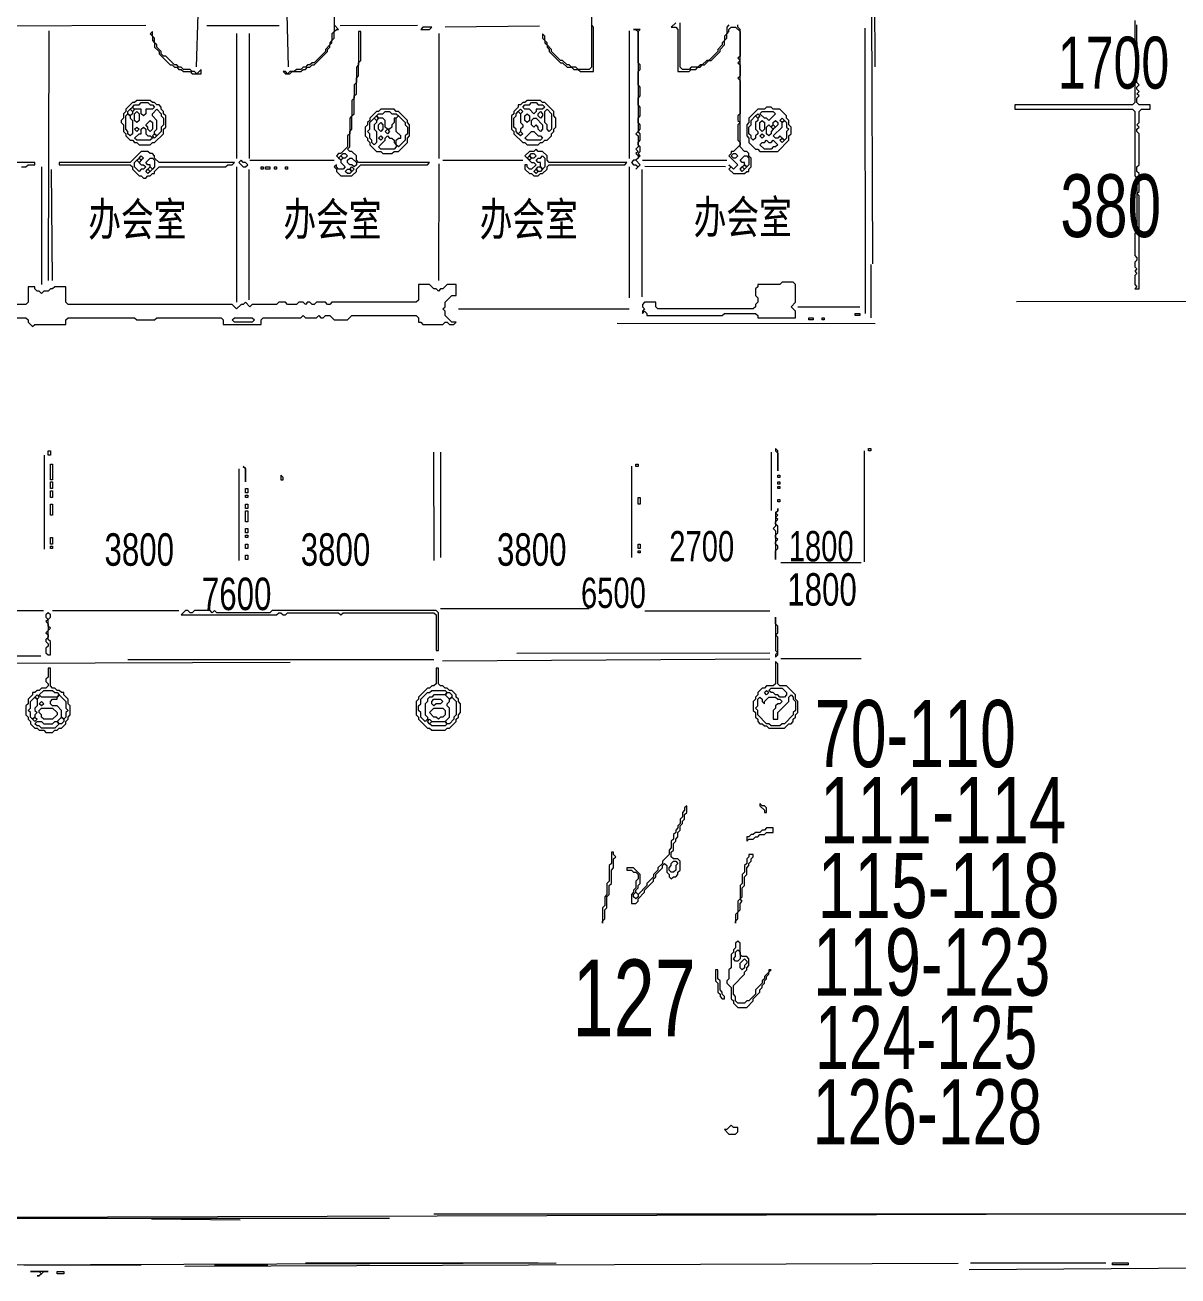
# Model space of a CAD drawing. Extents: x 10 to 1971, y 11 to 1392.
# Drawn here: x 1089 to 1608, y 15 to 579 of the extents above; entities that cross this region are included whole.
import ezdxf

# ---------------------------------------------------------------- set-up
doc = ezdxf.new("R2010")
doc.units = 0
for name, color, linetype, lineweight in [('OCR_TEXT', 6, 'Continuous', 0), ('TRACE_CURVE', 6, 'Continuous', 0), ('TRACE_STRAIGHT', 5, 'Continuous', 0), ('TRACE_TEXT_SYMBOL', 6, 'Continuous', 0)]:
    doc.layers.add(name, color=color, linetype=linetype, lineweight=lineweight)
doc.styles.add('wqy-unicode', font='wqy-unicode.lff')

msp = doc.modelspace()

# ---------------------------------------------------------------- linework, layer by layer
at = {"layer": 'TRACE_CURVE', "color": 6}
for points in [[(1344, 583), (1344, 560), (1343, 559)], [(1589, 581), (1589, 572), (1590, 571), (1590, 556), (1589, 555), (1589, 544), (1588, 543), (1535, 543), (1535, 541), (1588, 541), (1589, 540), (1589, 511), (1590, 510), (1590, 486), (1589, 485), (1589, 475), (1590, 474), (1590, 473), (1589, 472), (1589, 470), (1590, 469), (1589, 468), (1590, 467), (1589, 466), (1589, 462), (1590, 461), (1589, 460), (1591, 460), (1591, 502), (1590, 503), (1591, 504), (1591, 512), (1590, 513), (1590, 515), (1591, 516), (1591, 530), (1590, 531), (1590, 532), (1591, 533), (1590, 534), (1591, 535), (1591, 540), (1592, 541), (1596, 541), (1596, 543), (1591, 543), (1590, 544), (1590, 546), (1591, 547), (1590, 548), (1591, 549), (1590, 550), (1590, 551), (1591, 552), (1590, 553), (1590, 560), (1591, 561), (1590, 562), (1590, 579)], [(1343, 559), (1338, 559), (1337, 560), (1335, 560), (1334, 561), (1333, 561), (1331, 563), (1330, 563), (1326, 567), (1326, 568), (1324, 570), (1324, 571), (1323, 572), (1323, 574), (1322, 575), (1322, 573), (1323, 572), (1323, 571), (1324, 570), (1324, 569), (1325, 568), (1325, 567), (1330, 562), (1331, 562), (1333, 560), (1335, 560), (1336, 559), (1338, 559), (1339, 558), (1345, 558), (1345, 578), (1344, 579)], [(1382, 580), (1380, 578), (1382, 578), (1383, 577), (1383, 558), (1388, 558), (1389, 559), (1391, 559), (1392, 560), (1393, 560), (1394, 561), (1395, 561), (1397, 563), (1398, 563), (1402, 567), (1402, 568), (1404, 570), (1404, 572), (1405, 573), (1405, 575), (1406, 576), (1406, 577), (1407, 578)], [(1406, 579), (1405, 578), (1405, 575), (1404, 574), (1404, 572), (1403, 571), (1403, 570), (1401, 568), (1401, 567), (1397, 563), (1396, 563), (1394, 561), (1393, 561), (1392, 560), (1389, 560), (1388, 559), (1385, 559), (1384, 560), (1384, 580)], [(1407, 578), (1409, 578), (1411, 576), (1411, 565), (1410, 564), (1411, 563), (1410, 562), (1411, 561), (1411, 556), (1410, 555), (1411, 554), (1411, 539), (1410, 538), (1410, 536), (1411, 535), (1410, 534), (1410, 527), (1411, 526), (1411, 525), (1408, 522), (1407, 522), (1407, 521), (1406, 520), (1410, 516), (1408, 514), (1406, 516), (1407, 515), (1406, 514), (1408, 512), (1413, 512), (1414, 513), (1415, 513), (1415, 514), (1416, 515), (1416, 519), (1415, 520), (1415, 521), (1414, 522), (1413, 522), (1411, 524), (1411, 577), (1410, 578), (1410, 579)], [(1274, 460), (1273, 460), (1271, 462), (1266, 462), (1266, 455), (1265, 454), (1227, 454), (1226, 453), (1225, 453), (1224, 454), (1220, 454), (1219, 453), (1218, 453), (1217, 454), (1216, 454), (1215, 453), (1214, 454), (1212, 454), (1211, 453), (1207, 453), (1206, 454), (1203, 454), (1202, 453), (1191, 453), (1190, 452), (1188, 454), (1187, 453), (1186, 453), (1184, 451), (1182, 453), (1108, 453), (1107, 454), (1107, 461), (1102, 461), (1101, 460), (1100, 460), (1099, 459), (1097, 459), (1096, 458), (1095, 459), (1094, 459), (1093, 460), (1093, 461), (1090, 461), (1090, 454), (1089, 453), (1042, 453)], [(1059, 447), (1089, 447), (1090, 446), (1090, 445), (1092, 443), (1093, 444), (1107, 444), (1107, 446), (1108, 447), (1138, 447), (1139, 446), (1147, 446), (1148, 447), (1177, 447), (1178, 446), (1178, 444), (1195, 444), (1195, 446), (1196, 447), (1213, 447), (1214, 448), (1215, 447), (1220, 447), (1221, 448), (1222, 447), (1223, 447), (1224, 448), (1226, 448), (1228, 446), (1234, 446), (1236, 448), (1265, 448), (1266, 447), (1266, 445), (1267, 445), (1268, 444), (1277, 444), (1278, 445), (1279, 445), (1280, 444), (1282, 444), (1283, 445), (1281, 445), (1278, 448), (1278, 450), (1277, 451), (1278, 452), (1278, 454), (1281, 457), (1283, 457), (1283, 462), (1279, 462), (1277, 460), (1276, 460), (1275, 459), (1274, 460)]]:
    msp.add_lwpolyline(points, dxfattribs=at)
for points in [[(1239, 576), (1239, 561), (1238, 560), (1238, 553), (1237, 552), (1237, 546), (1236, 545), (1236, 538), (1235, 537), (1235, 530), (1234, 529), (1234, 524), (1231, 521), (1230, 521), (1229, 520), (1231, 518), (1231, 517), (1233, 515), (1232, 514), (1230, 514), (1229, 515), (1229, 516), (1228, 515), (1229, 514), (1229, 513), (1231, 511), (1236, 511), (1238, 513), (1238, 514), (1240, 516), (1270, 516), (1271, 517), (1239, 517), (1238, 518), (1238, 520), (1236, 522), (1235, 522), (1234, 523), (1235, 524), (1235, 531), (1236, 532), (1236, 538), (1237, 539), (1237, 547), (1238, 548), (1238, 555), (1239, 556), (1239, 562), (1240, 563), (1240, 576)], [(1363, 577), (1364, 577), (1365, 576), (1365, 531), (1364, 530), (1365, 529), (1365, 524), (1364, 523), (1365, 522), (1364, 521), (1365, 520), (1365, 519), (1364, 518), (1363, 518), (1362, 517), (1363, 516), (1364, 516), (1365, 515), (1364, 514), (1366, 516), (1364, 518), (1366, 520), (1365, 521), (1366, 522), (1366, 524), (1365, 525), (1365, 526), (1366, 527), (1366, 530), (1365, 531), (1366, 532), (1366, 534), (1365, 535), (1365, 537), (1366, 538), (1366, 542), (1365, 543), (1365, 546), (1366, 547), (1366, 551), (1365, 552), (1365, 558), (1366, 559), (1366, 561), (1365, 562), (1365, 576), (1366, 577)], [(1230, 519), (1231, 520), (1232, 519), (1231, 518)], [(1231, 520), (1232, 521), (1233, 521), (1234, 520), (1233, 519), (1232, 519)], [(1234, 518), (1235, 519), (1236, 519), (1238, 517), (1238, 516), (1237, 515), (1236, 516), (1235, 516), (1234, 517)], [(1407, 520), (1408, 521), (1409, 521), (1410, 520), (1409, 519), (1408, 519)], [(1413, 520), (1414, 520), (1415, 519), (1415, 516), (1414, 515), (1413, 516), (1413, 517), (1412, 517), (1411, 518)], [(1233, 513), (1234, 514), (1235, 514), (1236, 513), (1235, 512), (1234, 512)], [(1235, 514), (1236, 515), (1237, 514), (1236, 513)], [(1411, 514), (1412, 515), (1413, 514), (1412, 513)], [(1412, 515), (1413, 516), (1414, 515), (1413, 514)], [(1182, 446), (1183, 447), (1191, 447), (1192, 446), (1191, 445), (1183, 445)]]:
    msp.add_lwpolyline(points, close=True, dxfattribs=at)
at = {"layer": 'TRACE_STRAIGHT', "color": 5}
for p, q in [((1471.4, 632.62), (1471.79, 560.11)), ((1165.87, 560.12), (1166.67, 583.92)), ((1206.63, 583.9), (1207.25, 560.13)), ((1470.33, 586.38), (1470.72, 471.38)), ((1054.37, 578.5), (1143.12, 578.97)), ((1099.2, 463.86), (1099.45, 576.37)), ((1170.62, 578.82), (1203.12, 578.82)), ((1230.62, 578.84), (1265.62, 578.88)), ((1278.11, 578.19), (1320.61, 578.63)), ((1361.12, 518.87), (1361.12, 576.38)), ((1467.29, 577.63), (1467.5, 448.87)), ((1184.05, 518.87), (1184.05, 575.12)), ((1189.7, 575.12), (1189.7, 518.87)), ((1275.27, 518.87), (1275.27, 575.12)), ((1096, 515), (1096, 462)), ((1100.43, 513.88), (1100.76, 463.87)), ((1184, 515), (1184, 454)), ((1189.69, 455.12), (1189.72, 513.88)), ((1190, 518), (1228, 518)), ((1275.17, 463.86), (1275.35, 516.37)), ((1277, 518), (1313, 518)), ((1361, 515), (1361, 456)), ((1366.67, 513.88), (1366.69, 456.37)), ((1367, 518), (1405, 518)), ((1368.12, 515.32), (1404.38, 515.27)), ((1470, 471), (1470, 447)), ((1437, 452), (1465, 452)), ((1535.62, 454.31), (1626.87, 454.57)), ((1284, 451), (1361, 451)), ((1355.62, 444.59), (1471.88, 444.39)), ((1097.16, 385.13), (1097.21, 342.62)), ((1272.85, 386.38), (1272.88, 337.62)), ((1275.89, 386.38), (1275.9, 338.87)), ((1425.24, 360.12), (1425.24, 386.38)), ((1467, 387), (1467, 337)), ((1185.16, 337.62), (1185.19, 378.88)), ((1362.03, 380.13), (1362.12, 338.87)), ((1429.38, 336.71), (1465.63, 336.69)), ((1276, 316), (1343, 316)), ((853.12, 314.71), (1096.88, 315.03)), ((1101, 315), (1158, 315)), ((1368.12, 314.83), (1424.37, 314.81)), ((835.62, 293.62), (1095.63, 294.66)), ((1310.37, 295.79), (1424.38, 295.89)), ((1429.37, 293.43), (1465.63, 293.37)), ((835.62, 290.61), (1208.13, 291.75)), ((1135, 293), (1273, 293)), ((1276.88, 292.28), (1424.38, 293.25)), ((775.62, 40.52), (1783.12, 43.61)), ((942, 41), (1253, 41)), ((1145.58, 40.82), (1185.61, 40.38)), ((1273, 43), (1634, 43)), ((1563, 43), (1606, 43)), ((836.87, 19.22), (1328.13, 20.99)), ((1088, 20), (1141, 20)), ((1160.61, 19.47), (1509.37, 20.77)), ((1174, 20), (1198, 20)), ((1215, 21), (1320, 21)), ((1514.37, 17.93), (1946.88, 20.72)), ((1515, 21), (1576, 21))]:
    msp.add_line(p, q, dxfattribs=at)
at = {"layer": 'TRACE_TEXT_SYMBOL', "color": 6}
for points in [[(1228, 583), (1228, 576), (1227, 575), (1227, 572), (1226, 571), (1226, 570), (1224, 568), (1224, 567), (1219, 562), (1218, 562), (1217, 561), (1216, 561), (1215, 560), (1214, 560), (1213, 559), (1211, 559), (1210, 558), (1208, 558), (1207, 557), (1206, 558), (1205, 558), (1206, 557), (1208, 557), (1209, 558), (1213, 558), (1214, 559), (1215, 559), (1216, 560), (1217, 560), (1218, 561), (1219, 561), (1225, 567), (1225, 568), (1226, 569), (1226, 570), (1227, 571), (1227, 572), (1228, 573), (1228, 576), (1229, 577), (1230, 577), (1228, 579)], [(1087, 515), (1089, 515), (1090, 516), (1093, 516), (1093, 517), (1077, 517)], [(1387, 227), (1386, 226), (1386, 225), (1385, 224), (1385, 222), (1384, 221), (1384, 219), (1383, 218), (1383, 217), (1382, 216), (1382, 215), (1381, 214), (1381, 212), (1380, 211), (1380, 208), (1379, 207), (1379, 205), (1376, 202), (1376, 201), (1374, 199), (1374, 198), (1372, 196), (1372, 195), (1369, 192), (1369, 191), (1365, 187), (1364, 188), (1364, 189), (1365, 190), (1365, 191), (1366, 192), (1366, 196), (1363, 199), (1360, 199), (1360, 198), (1362, 198), (1363, 197), (1364, 197), (1365, 196), (1365, 194), (1364, 193), (1364, 190), (1363, 189), (1363, 188), (1362, 187), (1362, 183), (1364, 183), (1365, 184), (1365, 185), (1368, 188), (1368, 189), (1372, 193), (1372, 194), (1373, 195), (1373, 196), (1376, 199), (1376, 200), (1377, 201), (1378, 200), (1378, 197), (1379, 196), (1379, 195), (1380, 194), (1381, 195)], [(1381, 195), (1382, 195), (1383, 196), (1383, 197), (1384, 198), (1384, 202), (1383, 203), (1381, 203), (1380, 204), (1380, 206), (1381, 207), (1381, 210), (1382, 211), (1382, 212), (1383, 213), (1383, 215), (1384, 216), (1384, 218), (1385, 219), (1385, 220), (1386, 221), (1386, 223), (1387, 224), (1387, 227)]]:
    msp.add_lwpolyline(points, dxfattribs=at)
for points in [[(1146, 576), (1145, 575), (1146, 574), (1146, 572), (1147, 571), (1147, 569), (1149, 567), (1149, 566), (1154, 561), (1155, 561), (1156, 560), (1157, 560), (1158, 559), (1159, 559), (1160, 558), (1163, 558), (1164, 557), (1168, 557), (1168, 559), (1166, 557), (1165, 558), (1164, 558), (1163, 559), (1160, 559), (1159, 560), (1158, 560), (1157, 561), (1156, 561), (1152, 565), (1151, 565), (1150, 566), (1150, 567), (1148, 569), (1148, 570), (1147, 571), (1147, 573), (1146, 574)], [(1268, 578), (1267, 577), (1271, 577), (1272, 578)], [(1139, 545), (1138, 544), (1137, 544), (1134, 541), (1134, 540), (1133, 539), (1133, 537), (1132, 536), (1132, 535), (1133, 534), (1133, 531), (1134, 530), (1134, 529), (1136, 527), (1137, 527), (1138, 526), (1139, 526), (1140, 525), (1145, 525), (1146, 526), (1147, 526), (1151, 530), (1151, 532), (1152, 533), (1152, 538), (1151, 539), (1151, 540), (1150, 541), (1150, 542), (1149, 543), (1148, 543), (1147, 544), (1146, 544), (1145, 545)], [(1136, 541), (1137, 542), (1138, 541), (1137, 540)], [(1140, 543), (1141, 544), (1144, 544), (1145, 543), (1146, 543), (1147, 542), (1146, 541), (1143, 541), (1143, 539), (1142, 538), (1141, 539), (1141, 541), (1138, 541), (1137, 542), (1138, 543)], [(1315, 545), (1314, 544), (1313, 544), (1312, 543), (1311, 543), (1311, 542), (1309, 540), (1309, 539), (1308, 538), (1308, 532), (1309, 531), (1309, 530), (1313, 526), (1314, 526), (1315, 525), (1320, 525), (1321, 526), (1322, 526), (1323, 527), (1324, 527), (1326, 529), (1326, 530), (1327, 531), (1327, 532), (1328, 533), (1328, 537), (1327, 538), (1327, 540), (1323, 544), (1322, 544), (1321, 545)], [(1316, 543), (1317, 544), (1319, 544), (1320, 543), (1322, 543), (1323, 542), (1322, 541), (1319, 541), (1319, 540), (1318, 539), (1316, 541), (1314, 541), (1313, 542), (1314, 543)], [(1423, 542), (1422, 541), (1419, 541), (1415, 537), (1415, 535), (1414, 534), (1414, 529), (1415, 528), (1415, 526), (1418, 523), (1419, 523), (1420, 522), (1428, 522), (1433, 527), (1433, 529), (1434, 530), (1434, 533), (1433, 534), (1433, 536), (1432, 537), (1432, 538), (1429, 541), (1426, 541), (1425, 542)], [(1134, 538), (1135, 539), (1136, 538), (1136, 537), (1137, 536), (1137, 530), (1136, 529), (1135, 530), (1135, 531), (1134, 532)], [(1135, 540), (1136, 541), (1137, 540), (1137, 539), (1136, 538), (1135, 539)], [(1138, 539), (1139, 540), (1140, 539), (1140, 536), (1139, 535), (1138, 536)], [(1145, 536), (1146, 535), (1146, 532), (1145, 531), (1144, 532), (1144, 533), (1143, 534)], [(1148, 541), (1150, 539), (1150, 538), (1151, 537), (1151, 534), (1150, 533), (1150, 531), (1148, 529), (1147, 530), (1147, 531), (1148, 532), (1148, 536), (1146, 538), (1146, 539)], [(1249, 541), (1248, 540), (1247, 540), (1244, 537), (1244, 536), (1243, 535), (1243, 534), (1242, 533), (1242, 529), (1243, 528), (1243, 527), (1244, 526), (1244, 525), (1247, 522), (1249, 522), (1250, 521), (1254, 521), (1255, 522), (1257, 522), (1261, 526), (1261, 528), (1262, 529), (1262, 534), (1261, 535), (1261, 536), (1257, 540), (1256, 540), (1255, 541)], [(1246, 537), (1247, 536), (1247, 535), (1246, 534), (1246, 532), (1247, 531), (1247, 526), (1246, 525), (1245, 526), (1245, 527), (1244, 528), (1244, 530), (1243, 531), (1244, 532), (1244, 535)], [(1246, 537), (1247, 538), (1248, 537), (1247, 536)], [(1250, 539), (1251, 540), (1253, 540), (1254, 539), (1256, 539), (1257, 538), (1256, 537), (1255, 537), (1255, 535), (1254, 534), (1254, 533), (1253, 532), (1252, 532), (1251, 533), (1251, 536), (1250, 537), (1248, 537), (1247, 538), (1248, 539)], [(1256, 537), (1257, 538), (1260, 535), (1260, 534), (1261, 533), (1261, 530), (1260, 529), (1260, 527), (1257, 524), (1256, 525), (1256, 527), (1257, 528), (1258, 528), (1258, 529), (1256, 531)], [(1310, 539), (1311, 540), (1312, 539), (1312, 535), (1313, 534), (1313, 533), (1312, 532), (1312, 531), (1311, 530), (1310, 531), (1310, 532), (1309, 533), (1309, 537), (1310, 538)], [(1311, 540), (1312, 541), (1313, 540), (1312, 539)], [(1314, 538), (1315, 539), (1316, 538), (1316, 536), (1315, 535), (1314, 536)], [(1317, 536), (1318, 537), (1319, 537), (1322, 534), (1322, 532), (1321, 531), (1320, 532), (1320, 533), (1319, 534), (1318, 533), (1317, 534)], [(1320, 539), (1321, 540), (1322, 539), (1322, 538), (1321, 537), (1320, 538)], [(1323, 540), (1324, 541), (1326, 539), (1326, 532), (1325, 531), (1324, 532), (1324, 534), (1323, 535)], [(1418, 538), (1419, 537), (1419, 536), (1418, 535), (1418, 532), (1419, 531), (1419, 530), (1418, 529), (1418, 528), (1417, 527), (1416, 528), (1416, 529), (1415, 530), (1415, 533), (1416, 534), (1416, 536)], [(1418, 538), (1419, 539), (1420, 538), (1419, 537)], [(1420, 539), (1421, 540), (1426, 540), (1427, 539), (1424, 536), (1423, 537), (1422, 537)], [(1420, 535), (1421, 536), (1422, 535), (1422, 532), (1421, 531), (1420, 532)], [(1430, 535), (1431, 536), (1432, 535), (1432, 533), (1433, 532), (1432, 531), (1432, 528), (1431, 527), (1429, 529), (1428, 528), (1427, 528), (1426, 529), (1430, 533)], [(1426, 535), (1427, 536), (1428, 535), (1428, 534), (1427, 533), (1426, 534)], [(1429, 536), (1430, 537), (1431, 536), (1430, 535)], [(1141, 532), (1142, 533), (1143, 532), (1143, 530), (1144, 529), (1145, 529), (1146, 528), (1145, 527), (1139, 527), (1138, 528), (1140, 530), (1141, 530)], [(1138, 532), (1139, 533), (1140, 532), (1139, 531)], [(1248, 534), (1249, 535), (1250, 534), (1250, 532), (1249, 531), (1248, 532)], [(1251, 531), (1252, 532), (1253, 531), (1252, 530)], [(1311, 530), (1312, 531), (1313, 530), (1312, 529)], [(1317, 531), (1318, 531), (1320, 529), (1321, 529), (1322, 528), (1321, 527), (1315, 527), (1314, 528)], [(1423, 533), (1424, 534), (1426, 532), (1425, 531), (1425, 530), (1424, 529), (1423, 530)], [(1425, 533), (1426, 534), (1427, 533), (1426, 532)], [(1146, 529), (1147, 530), (1148, 529), (1147, 528)], [(1251, 528), (1252, 529), (1253, 528), (1254, 528), (1255, 527), (1255, 526), (1256, 525), (1256, 524), (1255, 523), (1249, 523), (1248, 524), (1251, 527)], [(1248, 528), (1249, 529), (1250, 528), (1249, 527)], [(1420, 529), (1421, 530), (1422, 529), (1421, 528)], [(1422, 526), (1423, 527), (1424, 526), (1425, 526), (1426, 527), (1428, 525), (1427, 524), (1426, 524), (1425, 523), (1422, 523), (1420, 525), (1421, 526)], [(1429, 527), (1430, 528), (1431, 527), (1430, 526)], [(1141, 522), (1136, 517), (1104, 517), (1104, 516), (1136, 516), (1137, 515), (1137, 514), (1140, 511), (1141, 511), (1142, 510), (1143, 510), (1144, 511), (1145, 511), (1146, 512), (1147, 512), (1147, 513), (1149, 515), (1179, 515), (1180, 516), (1182, 516), (1183, 517), (1149, 517), (1147, 519), (1147, 520), (1146, 521), (1145, 521), (1144, 522)], [(1139, 518), (1140, 519), (1141, 518), (1140, 517)], [(1140, 519), (1141, 520), (1142, 519), (1141, 518)], [(1145, 519), (1146, 519), (1147, 518), (1147, 515), (1146, 514), (1145, 515), (1145, 516), (1144, 516), (1143, 517)], [(1319, 523), (1318, 522), (1316, 522), (1314, 520), (1317, 517), (1318, 517), (1319, 516), (1317, 514), (1316, 514), (1315, 515), (1315, 516), (1314, 516), (1314, 514), (1316, 512), (1317, 512), (1318, 511), (1320, 511), (1321, 512), (1322, 512), (1324, 514), (1324, 515), (1325, 516), (1359, 516), (1360, 517), (1325, 517), (1324, 518), (1324, 520), (1322, 522), (1320, 522)], [(1315, 519), (1316, 520), (1317, 519), (1316, 518)], [(1316, 520), (1317, 521), (1318, 521), (1319, 520), (1318, 519), (1317, 519)], [(1321, 519), (1322, 520), (1323, 519), (1323, 515), (1322, 514), (1321, 515), (1321, 517), (1320, 517), (1319, 518), (1320, 519)], [(1138, 517), (1139, 518), (1141, 516), (1142, 516), (1143, 515), (1142, 514), (1141, 514), (1140, 513), (1138, 515)], [(1143, 513), (1144, 514), (1145, 513), (1144, 512)], [(1144, 514), (1145, 515), (1146, 514), (1145, 513)], [(1186, 518), (1185, 517), (1187, 515), (1188, 515), (1189, 516), (1188, 517), (1187, 517)], [(1195, 515), (1196, 515), (1196, 514), (1195, 514)], [(1197, 515), (1199, 515), (1199, 514), (1197, 514)], [(1201, 515), (1202, 515), (1202, 514), (1201, 514)], [(1206, 515), (1207, 515), (1207, 514), (1206, 514)], [(1318, 513), (1319, 514), (1320, 513), (1319, 512)], [(1319, 514), (1320, 515), (1321, 515), (1322, 514), (1321, 513), (1320, 513)], [(1430, 463), (1429, 462), (1419, 462), (1419, 461), (1418, 460), (1418, 457), (1419, 456), (1419, 454), (1418, 453), (1418, 452), (1417, 451), (1374, 451), (1373, 452), (1373, 454), (1368, 454), (1367, 453), (1367, 452), (1368, 451), (1367, 450), (1367, 449), (1368, 450), (1369, 449), (1369, 448), (1403, 448), (1404, 449), (1418, 449), (1419, 448), (1419, 447), (1436, 447), (1436, 450), (1434, 452), (1436, 454), (1436, 462), (1435, 463)], [(1442, 447), (1444, 447), (1444, 446), (1442, 446)], [(1448, 447), (1449, 447), (1449, 446), (1448, 446)], [(1463, 449), (1465, 449), (1465, 448), (1463, 448)], [(1099, 387), (1100, 387), (1100, 385), (1099, 385)], [(1427, 388), (1427, 387), (1428, 386), (1428, 378), (1428, 387)], [(1469, 388), (1470, 388), (1470, 387), (1469, 387)], [(1100, 381), (1101, 381), (1101, 374), (1100, 374)], [(1187, 380), (1188, 379), (1188, 373), (1188, 379)], [(1364, 381), (1365, 381), (1365, 380), (1364, 380)], [(1100, 373), (1101, 373), (1101, 370), (1100, 370)], [(1204, 376), (1204, 374), (1205, 374), (1205, 375)], [(1428, 376), (1429, 376), (1429, 375), (1428, 375)], [(1428, 373), (1429, 373), (1429, 372), (1428, 372)], [(1100, 369), (1101, 369), (1101, 366), (1100, 366)], [(1188, 370), (1189, 370), (1189, 368), (1188, 368)], [(1188, 367), (1189, 367), (1189, 366), (1188, 366)], [(1428, 371), (1429, 371), (1429, 370), (1428, 370)], [(1100, 363), (1101, 363), (1101, 358), (1100, 358)], [(1188, 363), (1189, 363), (1189, 361), (1188, 361)], [(1365, 366), (1366, 366), (1366, 363), (1365, 363)], [(1428, 361), (1428, 360), (1427, 359), (1427, 353), (1426, 352), (1427, 351), (1427, 338), (1427, 342), (1428, 343), (1428, 344), (1427, 345), (1427, 346), (1428, 347), (1427, 348), (1427, 349), (1428, 350), (1428, 353), (1427, 354), (1427, 355), (1428, 356), (1427, 357), (1428, 358), (1427, 359), (1428, 360)], [(1428, 365), (1429, 365), (1429, 364), (1428, 364)], [(1188, 360), (1189, 360), (1189, 355), (1188, 355)], [(1188, 352), (1189, 352), (1189, 350), (1188, 350)], [(1100, 348), (1101, 348), (1101, 345), (1100, 345)], [(1188, 349), (1189, 349), (1189, 348), (1188, 348)], [(1188, 345), (1189, 345), (1189, 343), (1188, 343)], [(1365, 345), (1366, 345), (1366, 343), (1365, 343)], [(1100, 344), (1101, 344), (1101, 343), (1100, 343)], [(1188, 340), (1189, 340), (1189, 338), (1188, 338)], [(1365, 342), (1366, 342), (1366, 341), (1365, 341)], [(1099, 314), (1098, 313), (1098, 312), (1099, 311), (1098, 310), (1099, 309), (1099, 306), (1098, 305), (1099, 304), (1099, 303), (1098, 302), (1098, 301), (1099, 300), (1099, 299), (1098, 298), (1098, 296), (1099, 295), (1100, 295), (1100, 301), (1099, 302), (1099, 306), (1100, 307), (1099, 308), (1099, 311), (1100, 312), (1100, 313)], [(1161, 315), (1159, 313), (1202, 313), (1203, 314), (1204, 314), (1205, 313), (1206, 313), (1207, 314), (1230, 314), (1231, 313), (1232, 314), (1273, 314), (1274, 313), (1274, 297), (1275, 297), (1275, 314), (1274, 315), (1200, 315), (1199, 314), (1175, 314), (1174, 315), (1173, 314), (1172, 315), (1165, 315), (1164, 314), (1163, 314), (1162, 315)], [(1427, 312), (1427, 297), (1428, 296), (1427, 295), (1427, 294), (1428, 295), (1428, 303), (1427, 304), (1428, 305), (1428, 308), (1427, 309)], [(1099, 289), (1099, 285), (1098, 284), (1098, 283), (1099, 282), (1099, 281), (1098, 280), (1096, 280), (1095, 279), (1094, 279), (1093, 278), (1092, 278), (1092, 277), (1090, 275), (1090, 273), (1089, 272), (1089, 268), (1090, 267), (1090, 266), (1091, 265), (1091, 264), (1093, 262), (1094, 262), (1095, 261), (1097, 261), (1098, 260), (1101, 260), (1102, 261), (1103, 261), (1104, 262), (1105, 262), (1107, 264), (1107, 265), (1108, 266), (1108, 267), (1109, 268), (1109, 272), (1108, 273), (1108, 275), (1106, 277), (1106, 278), (1105, 278), (1104, 279), (1103, 279), (1102, 280), (1101, 280), (1100, 281), (1100, 289)], [(1274, 289), (1274, 282), (1273, 281), (1272, 281), (1271, 280), (1270, 280), (1266, 276), (1266, 275), (1265, 274), (1265, 268), (1266, 267), (1266, 266), (1270, 262), (1271, 262), (1272, 261), (1278, 261), (1279, 262), (1280, 262), (1283, 265), (1283, 266), (1284, 267), (1284, 268), (1285, 269), (1285, 273), (1284, 274), (1284, 275), (1283, 276), (1283, 277), (1281, 279), (1280, 279), (1279, 280), (1278, 280), (1277, 281), (1276, 281), (1275, 282), (1275, 289)], [(1427, 292), (1427, 282), (1426, 281), (1423, 281), (1422, 280), (1421, 280), (1419, 278), (1419, 277), (1418, 276), (1418, 275), (1417, 274), (1417, 270), (1418, 269), (1418, 267), (1419, 266), (1419, 265), (1420, 264), (1421, 264), (1422, 263), (1423, 263), (1424, 262), (1431, 262), (1433, 264), (1434, 264), (1435, 265), (1435, 266), (1436, 267), (1436, 268), (1437, 269), (1437, 274), (1436, 275), (1436, 277), (1432, 281), (1429, 281), (1428, 282), (1428, 291)], [(1093, 276), (1094, 277), (1095, 276), (1094, 275)], [(1097, 279), (1101, 279), (1102, 278), (1103, 278), (1104, 277), (1103, 276), (1096, 276), (1095, 277)], [(1103, 276), (1104, 277), (1107, 274), (1107, 271), (1108, 270), (1107, 269), (1107, 267), (1106, 266), (1105, 267), (1105, 270), (1103, 272), (1101, 272), (1100, 273), (1100, 274), (1101, 275), (1103, 275)], [(1271, 278), (1272, 279), (1278, 279), (1279, 278), (1278, 277), (1273, 277), (1272, 276), (1271, 276), (1270, 275), (1270, 274), (1269, 273), (1269, 268), (1270, 267), (1270, 266), (1269, 265), (1267, 267), (1267, 269), (1266, 270), (1266, 272), (1267, 273), (1267, 275), (1270, 278)], [(1278, 277), (1279, 278), (1280, 278), (1281, 277), (1281, 276), (1280, 275)], [(1433, 276), (1434, 277), (1435, 276), (1435, 275), (1436, 274), (1436, 270), (1435, 269), (1435, 268), (1431, 264), (1430, 264), (1429, 263), (1425, 263), (1424, 264), (1423, 264), (1419, 268), (1419, 270), (1418, 271), (1419, 272), (1419, 275), (1420, 276), (1421, 275), (1421, 274), (1422, 273), (1422, 274), (1424, 276), (1427, 276), (1428, 275), (1429, 275), (1430, 274), (1429, 273), (1428, 273), (1427, 272), (1427, 271), (1426, 270), (1426, 266), (1428, 266), (1428, 269), (1433, 274)], [(1422, 278), (1423, 279), (1424, 278), (1423, 277)], [(1424, 279), (1425, 280), (1430, 280), (1432, 278), (1432, 277), (1431, 276), (1429, 276), (1428, 277), (1427, 277), (1426, 278), (1425, 278)], [(1093, 276), (1094, 275), (1094, 272), (1093, 271), (1093, 270), (1094, 269), (1093, 268), (1093, 267), (1092, 266), (1091, 267), (1091, 269), (1090, 270), (1091, 271), (1091, 274)], [(1095, 273), (1096, 274), (1097, 273), (1096, 272)], [(1095, 270), (1096, 271), (1101, 271), (1103, 269), (1103, 268), (1101, 266), (1097, 266), (1096, 267), (1096, 268), (1095, 269)], [(1273, 271), (1277, 271), (1278, 270), (1278, 268), (1277, 267), (1276, 267), (1275, 266), (1274, 267), (1273, 267), (1271, 269)], [(1272, 274), (1273, 275), (1276, 275), (1277, 274), (1276, 273), (1274, 273), (1273, 272), (1272, 273)], [(1280, 275), (1281, 276), (1283, 274), (1283, 268), (1282, 267), (1282, 266), (1280, 264), (1279, 264), (1278, 265), (1280, 267), (1280, 271), (1279, 272), (1279, 273), (1280, 274)], [(1092, 266), (1093, 267), (1094, 266), (1093, 265)], [(1105, 267), (1106, 266), (1106, 265), (1105, 264), (1104, 264), (1103, 265)], [(1270, 265), (1271, 266), (1272, 265), (1271, 264)], [(1093, 264), (1094, 265), (1096, 265), (1097, 264), (1101, 264), (1102, 265), (1103, 265), (1104, 264), (1102, 262), (1096, 262), (1095, 263), (1094, 263)], [(1271, 264), (1272, 265), (1278, 265), (1279, 264), (1278, 263), (1272, 263)], [(1420, 228), (1420, 227), (1422, 225), (1422, 224), (1423, 224), (1423, 226), (1422, 227), (1421, 227)], [(1423, 217), (1422, 216), (1421, 216), (1420, 215), (1418, 215), (1417, 214), (1416, 214), (1415, 213), (1414, 213), (1414, 211), (1415, 212), (1417, 212), (1418, 213), (1419, 213), (1420, 214), (1422, 214), (1423, 215), (1426, 215), (1426, 217)], [(1353, 206), (1353, 201), (1352, 200), (1352, 193), (1351, 192), (1351, 187), (1350, 186), (1350, 182), (1349, 181), (1349, 174), (1349, 175), (1350, 176), (1350, 180), (1351, 181), (1351, 186), (1352, 187), (1352, 191), (1353, 192), (1353, 198), (1354, 199), (1354, 203), (1355, 204), (1354, 205), (1354, 206)], [(1415, 205), (1415, 204), (1414, 203), (1414, 201), (1413, 200), (1413, 197), (1412, 196), (1412, 192), (1411, 191), (1411, 185), (1410, 184), (1410, 179), (1409, 178), (1409, 174), (1409, 175), (1410, 176), (1410, 179), (1411, 180), (1411, 183), (1412, 184), (1411, 185), (1412, 186), (1412, 190), (1413, 191), (1413, 195), (1414, 196), (1414, 199), (1415, 200), (1415, 201), (1416, 202), (1416, 203), (1417, 204), (1417, 205)], [(1380, 201), (1381, 202), (1382, 202), (1383, 201), (1382, 200), (1382, 198), (1381, 197), (1380, 197), (1379, 198), (1379, 199), (1380, 200)], [(1363, 187), (1364, 188), (1365, 187), (1365, 186), (1364, 185), (1363, 186)], [(1410, 166), (1409, 165), (1409, 163), (1408, 162), (1408, 161), (1407, 160), (1407, 154), (1406, 153), (1406, 149), (1405, 148), (1405, 147), (1407, 145), (1407, 140), (1408, 139), (1408, 138), (1410, 136), (1414, 136), (1417, 139), (1417, 140), (1420, 143), (1420, 144), (1421, 145), (1421, 146), (1422, 147), (1422, 148), (1423, 149), (1423, 150), (1424, 151), (1424, 152), (1425, 153), (1424, 153), (1424, 152), (1422, 150), (1422, 149), (1421, 148), (1421, 147), (1418, 144), (1418, 142), (1415, 139), (1414, 139), (1413, 138), (1410, 138), (1409, 139), (1409, 141), (1408, 142), (1408, 146), (1413, 151), (1413, 152), (1414, 153), (1414, 154), (1415, 155), (1415, 158), (1414, 159), (1412, 159), (1411, 160), (1411, 165)], [(1409, 161), (1410, 162), (1411, 161), (1411, 158), (1410, 157), (1409, 157), (1408, 158), (1409, 159)], [(1413, 158), (1414, 157), (1414, 156), (1413, 155), (1413, 154), (1412, 153), (1411, 154), (1411, 156)], [(1400, 153), (1400, 148), (1401, 147), (1401, 143), (1402, 142), (1402, 141), (1403, 140), (1404, 140), (1404, 141), (1403, 142), (1403, 143), (1402, 144), (1402, 148), (1401, 149), (1401, 153)], [(1407, 83), (1405, 81), (1404, 81), (1406, 79), (1409, 79), (1410, 80), (1410, 82), (1408, 82)], [(1091, 17), (1095, 17), (1096, 16), (1095, 15), (1094, 15), (1095, 15), (1097, 17), (1099, 17)], [(1103, 17), (1106, 17), (1106, 16), (1103, 16)], [(1579, 21), (1586, 21), (1586, 20), (1579, 20)]]:
    msp.add_lwpolyline(points, close=True, dxfattribs=at)

# ---------------------------------------------------------------- texts
at = {"layer": 'OCR_TEXT', "color": 6, "style": 'wqy-unicode'}
for s, height, width, p in [('1700', 23.427, 0.72, (1554.37, 550.31)), ('380', 28.308, 0.72, (1555.45, 483.38)), ('办会室', 15.026, 0.72, (1390.08, 484.89)), ('办会室', 15.026, 0.72, (1117.08, 483.89)), ('办会室', 15.026, 0.72, (1205.08, 483.89)), ('办会室', 15.026, 0.72, (1293.58, 483.89)), ('3800', 14.642, 0.72, (1124.41, 335.2)), ('3800', 14.642, 0.72, (1212.91, 335.2)), ('3800', 14.642, 0.72, (1301.41, 335.2)), ('2700', 13.666, 0.72, (1379.11, 337.18)), ('1800', 13.666, 0.72, (1432.96, 337.18)), ('7600', 14.642, 0.72, (1168.33, 315.2)), ('6500', 13.666, 0.72, (1339.27, 316.18)), ('1800', 14.642, 0.72, (1432.31, 317.2)), ('70-110', 30.26, 0.72, (1444.69, 244.4)), ('111-114', 29.967, 0.755514, (1447, 210)), ('115-118', 29.284, 0.759177, (1446, 176.39)), ('119-123', 30.293, 0.72, (1443.93, 141.4)), ('127', 34.653, 0.72, (1335.42, 123)), ('124-125', 28.339, 0.72, (1444.9, 108.38)), ('126-128', 29.284, 0.72, (1443.73, 74.39))]:
    msp.add_text(s, height=height, dxfattribs=dict(at, width=width)).set_placement(p)

doc.saveas('drawing.dxf')
